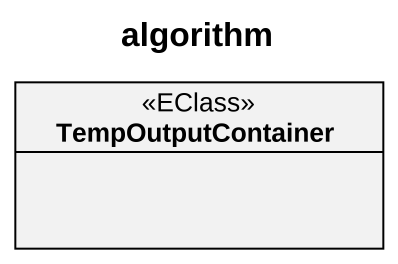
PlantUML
@startuml
title algorithm
hide circle
hide empty members
class TempOutputContainer <<EClass>>
@enduml
